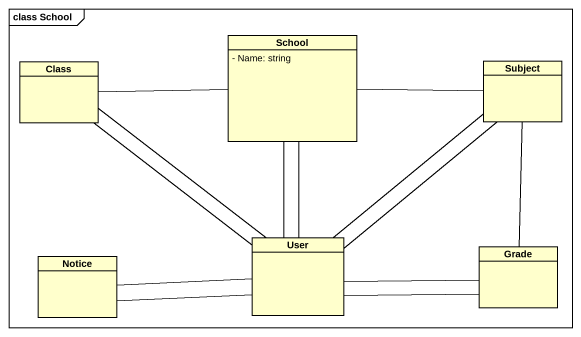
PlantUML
@startuml
mainframe class School
hide circle
hide empty members
skinparam classAttributeIconSize 0
class School {
  - Name: string
}
class "Class" as Class_
class Subject
class User
class Notice
class Grade
School -left- Class_
School -right- Subject
School -- User
School -- User
User -up- Class_
User -up- Class_
User -up- Subject
User -up- Subject
User -left- Notice
User -left- Notice
User -right- Grade
User -right- Grade
Grade -up- Subject
@enduml
